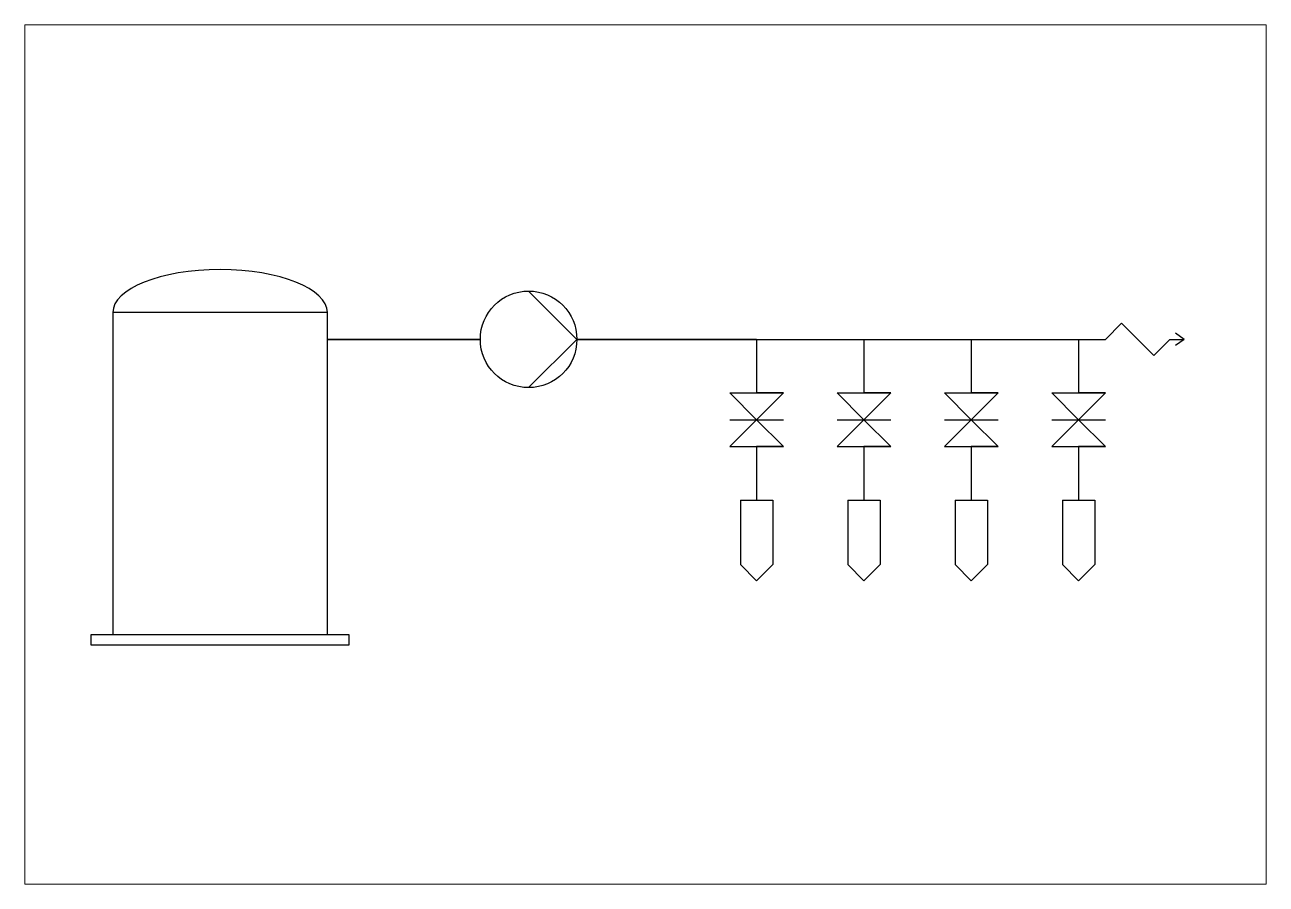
# Paper-space layout 'FLOW SYSTEM' of a CAD drawing. Header units: millimetres. Extents: x 10 to 410, y 10 to 287.
# The model-space entities are those that its viewports show. They can reach past a viewport. Long polylines and large blocks are cut down to what shows.
import ezdxf

# ---------------------------------------------------------------- set-up
doc = ezdxf.new("R2010")
doc.units = ezdxf.units.MM

msp = doc.modelspace()

# ---------------------------------------------------------------- linework, layer by layer
for p, q in [((36221743965.4, 23787485952.4), (36221743920.4, 23787485997.4)), ((36221744457.9, 23787485952.4), (36221744472.9, 23787485967.4)), ((36221744472.9, 23787485967.4), (36221744502.9, 23787485937.4)), ((36221743732.9, 23787485952.4), (36221743875.4, 23787485952.4)), ((36221743875.4, 23787485952.4), (36221743732.9, 23787485952.4)), ((36221743965.4, 23787485952.4), (36221743920.4, 23787485907.4)), ((36221744132.9, 23787485952.4), (36221743965.4, 23787485952.4)), ((36221743965.4, 23787485952.4), (36221744432.9, 23787485952.4)), ((36221744132.9, 23787485952.4), (36221744132.9, 23787485902.4)), ((36221744132.9, 23787485952.4), (36221744132.9, 23787485902.4)), ((36221744232.9, 23787485952.4), (36221744232.9, 23787485902.4)), ((36221744232.9, 23787485952.4), (36221744232.9, 23787485902.4)), ((36221744232.9, 23787485952.4), (36221744232.9, 23787485902.4)), ((36221744232.9, 23787485952.4), (36221744232.9, 23787485902.4)), ((36221744332.9, 23787485952.4), (36221744332.9, 23787485902.4)), ((36221744332.9, 23787485952.4), (36221744332.9, 23787485902.4)), ((36221744432.9, 23787485952.4), (36221744432.9, 23787485902.4)), ((36221744432.9, 23787485952.4), (36221744432.9, 23787485902.4)), ((36221744432.9, 23787485952.4), (36221744432.9, 23787485902.4)), ((36221744432.9, 23787485952.4), (36221744432.9, 23787485902.4)), ((36221744432.9, 23787485952.4), (36221744457.9, 23787485952.4)), ((36221744502.9, 23787485937.4), (36221744517.9, 23787485952.4)), ((36221744502.9, 23787485937.4), (36221744517.9, 23787485952.4)), ((36221744517.9, 23787485952.4), (36221744531.3, 23787485952.4)), ((36221744531.3, 23787485952.4), (36221744523.1, 23787485958.1)), ((36221744531.3, 23787485952.4), (36221744523.1, 23787485946.6)), ((36221744107.9, 23787485902.4), (36221744157.9, 23787485902.4)), ((36221744132.9, 23787485877.4), (36221744107.9, 23787485902.4)), ((36221744107.9, 23787485902.4), (36221744157.9, 23787485902.4)), ((36221744132.9, 23787485877.4), (36221744107.9, 23787485902.4)), ((36221744157.9, 23787485902.4), (36221744132.9, 23787485902.4)), ((36221744157.9, 23787485902.4), (36221744132.9, 23787485877.4)), ((36221744157.9, 23787485902.4), (36221744132.9, 23787485902.4)), ((36221744157.9, 23787485902.4), (36221744132.9, 23787485877.4)), ((36221744207.9, 23787485902.4), (36221744257.9, 23787485902.4)), ((36221744232.9, 23787485877.4), (36221744207.9, 23787485902.4)), ((36221744207.9, 23787485902.4), (36221744257.9, 23787485902.4)), ((36221744232.9, 23787485877.4), (36221744207.9, 23787485902.4)), ((36221744207.9, 23787485902.4), (36221744257.9, 23787485902.4)), ((36221744232.9, 23787485877.4), (36221744207.9, 23787485902.4)), ((36221744207.9, 23787485902.4), (36221744257.9, 23787485902.4)), ((36221744232.9, 23787485877.4), (36221744207.9, 23787485902.4)), ((36221744257.9, 23787485902.4), (36221744232.9, 23787485902.4)), ((36221744257.9, 23787485902.4), (36221744232.9, 23787485877.4)), ((36221744257.9, 23787485902.4), (36221744232.9, 23787485902.4)), ((36221744257.9, 23787485902.4), (36221744232.9, 23787485877.4)), ((36221744257.9, 23787485902.4), (36221744232.9, 23787485902.4)), ((36221744257.9, 23787485902.4), (36221744232.9, 23787485877.4)), ((36221744257.9, 23787485902.4), (36221744232.9, 23787485902.4)), ((36221744257.9, 23787485902.4), (36221744232.9, 23787485877.4)), ((36221744307.9, 23787485902.4), (36221744357.9, 23787485902.4)), ((36221744332.9, 23787485877.4), (36221744307.9, 23787485902.4)), ((36221744307.9, 23787485902.4), (36221744357.9, 23787485902.4)), ((36221744332.9, 23787485877.4), (36221744307.9, 23787485902.4)), ((36221744357.9, 23787485902.4), (36221744332.9, 23787485902.4)), ((36221744357.9, 23787485902.4), (36221744332.9, 23787485877.4)), ((36221744357.9, 23787485902.4), (36221744332.9, 23787485902.4)), ((36221744357.9, 23787485902.4), (36221744332.9, 23787485877.4)), ((36221744407.9, 23787485902.4), (36221744457.9, 23787485902.4)), ((36221744432.9, 23787485877.4), (36221744407.9, 23787485902.4)), ((36221744407.9, 23787485902.4), (36221744457.9, 23787485902.4)), ((36221744432.9, 23787485877.4), (36221744407.9, 23787485902.4)), ((36221744407.9, 23787485902.4), (36221744457.9, 23787485902.4)), ((36221744432.9, 23787485877.4), (36221744407.9, 23787485902.4)), ((36221744407.9, 23787485902.4), (36221744457.9, 23787485902.4)), ((36221744432.9, 23787485877.4), (36221744407.9, 23787485902.4)), ((36221744457.9, 23787485902.4), (36221744432.9, 23787485902.4)), ((36221744457.9, 23787485902.4), (36221744432.9, 23787485877.4)), ((36221744457.9, 23787485902.4), (36221744432.9, 23787485902.4)), ((36221744457.9, 23787485902.4), (36221744432.9, 23787485877.4)), ((36221744457.9, 23787485902.4), (36221744432.9, 23787485902.4)), ((36221744457.9, 23787485902.4), (36221744432.9, 23787485877.4)), ((36221744457.9, 23787485902.4), (36221744432.9, 23787485902.4)), ((36221744457.9, 23787485902.4), (36221744432.9, 23787485877.4)), ((36221744107.9, 23787485877.4), (36221744157.9, 23787485877.4)), ((36221744132.9, 23787485877.4), (36221744107.9, 23787485852.4)), ((36221744107.9, 23787485877.4), (36221744157.9, 23787485877.4)), ((36221744132.9, 23787485877.4), (36221744107.9, 23787485852.4)), ((36221744157.9, 23787485852.4), (36221744132.9, 23787485877.4)), ((36221744157.9, 23787485852.4), (36221744132.9, 23787485877.4)), ((36221744207.9, 23787485877.4), (36221744257.9, 23787485877.4)), ((36221744232.9, 23787485877.4), (36221744207.9, 23787485852.4)), ((36221744207.9, 23787485877.4), (36221744257.9, 23787485877.4)), ((36221744232.9, 23787485877.4), (36221744207.9, 23787485852.4)), ((36221744207.9, 23787485877.4), (36221744257.9, 23787485877.4)), ((36221744232.9, 23787485877.4), (36221744207.9, 23787485852.4)), ((36221744207.9, 23787485877.4), (36221744257.9, 23787485877.4)), ((36221744232.9, 23787485877.4), (36221744207.9, 23787485852.4)), ((36221744257.9, 23787485852.4), (36221744232.9, 23787485877.4)), ((36221744257.9, 23787485852.4), (36221744232.9, 23787485877.4)), ((36221744257.9, 23787485852.4), (36221744232.9, 23787485877.4)), ((36221744257.9, 23787485852.4), (36221744232.9, 23787485877.4)), ((36221744307.9, 23787485877.4), (36221744357.9, 23787485877.4)), ((36221744332.9, 23787485877.4), (36221744307.9, 23787485852.4)), ((36221744307.9, 23787485877.4), (36221744357.9, 23787485877.4)), ((36221744332.9, 23787485877.4), (36221744307.9, 23787485852.4)), ((36221744357.9, 23787485852.4), (36221744332.9, 23787485877.4)), ((36221744357.9, 23787485852.4), (36221744332.9, 23787485877.4)), ((36221744407.9, 23787485877.4), (36221744457.9, 23787485877.4)), ((36221744432.9, 23787485877.4), (36221744407.9, 23787485852.4)), ((36221744407.9, 23787485877.4), (36221744457.9, 23787485877.4)), ((36221744432.9, 23787485877.4), (36221744407.9, 23787485852.4)), ((36221744407.9, 23787485877.4), (36221744457.9, 23787485877.4)), ((36221744432.9, 23787485877.4), (36221744407.9, 23787485852.4)), ((36221744407.9, 23787485877.4), (36221744457.9, 23787485877.4)), ((36221744432.9, 23787485877.4), (36221744407.9, 23787485852.4)), ((36221744457.9, 23787485852.4), (36221744432.9, 23787485877.4)), ((36221744457.9, 23787485852.4), (36221744432.9, 23787485877.4)), ((36221744457.9, 23787485852.4), (36221744432.9, 23787485877.4)), ((36221744457.9, 23787485852.4), (36221744432.9, 23787485877.4)), ((36221744107.9, 23787485852.4), (36221744157.9, 23787485852.4)), ((36221744107.9, 23787485852.4), (36221744157.9, 23787485852.4)), ((36221744157.9, 23787485852.4), (36221744132.9, 23787485852.4)), ((36221744132.9, 23787485852.4), (36221744132.9, 23787485802.4)), ((36221744157.9, 23787485852.4), (36221744132.9, 23787485852.4)), ((36221744132.9, 23787485852.4), (36221744132.9, 23787485802.4)), ((36221744207.9, 23787485852.4), (36221744257.9, 23787485852.4)), ((36221744207.9, 23787485852.4), (36221744257.9, 23787485852.4)), ((36221744207.9, 23787485852.4), (36221744257.9, 23787485852.4)), ((36221744207.9, 23787485852.4), (36221744257.9, 23787485852.4)), ((36221744257.9, 23787485852.4), (36221744232.9, 23787485852.4)), ((36221744232.9, 23787485852.4), (36221744232.9, 23787485802.4)), ((36221744257.9, 23787485852.4), (36221744232.9, 23787485852.4)), ((36221744232.9, 23787485852.4), (36221744232.9, 23787485802.4)), ((36221744257.9, 23787485852.4), (36221744232.9, 23787485852.4)), ((36221744232.9, 23787485852.4), (36221744232.9, 23787485802.4)), ((36221744257.9, 23787485852.4), (36221744232.9, 23787485852.4)), ((36221744232.9, 23787485852.4), (36221744232.9, 23787485802.4)), ((36221744307.9, 23787485852.4), (36221744357.9, 23787485852.4)), ((36221744307.9, 23787485852.4), (36221744357.9, 23787485852.4)), ((36221744357.9, 23787485852.4), (36221744332.9, 23787485852.4)), ((36221744332.9, 23787485852.4), (36221744332.9, 23787485802.4)), ((36221744357.9, 23787485852.4), (36221744332.9, 23787485852.4)), ((36221744332.9, 23787485852.4), (36221744332.9, 23787485802.4)), ((36221744407.9, 23787485852.4), (36221744457.9, 23787485852.4)), ((36221744407.9, 23787485852.4), (36221744457.9, 23787485852.4)), ((36221744407.9, 23787485852.4), (36221744457.9, 23787485852.4)), ((36221744407.9, 23787485852.4), (36221744457.9, 23787485852.4)), ((36221744457.9, 23787485852.4), (36221744432.9, 23787485852.4)), ((36221744432.9, 23787485852.4), (36221744432.9, 23787485802.4)), ((36221744457.9, 23787485852.4), (36221744432.9, 23787485852.4)), ((36221744432.9, 23787485852.4), (36221744432.9, 23787485802.4)), ((36221744457.9, 23787485852.4), (36221744432.9, 23787485852.4)), ((36221744432.9, 23787485852.4), (36221744432.9, 23787485802.4)), ((36221744457.9, 23787485852.4), (36221744432.9, 23787485852.4)), ((36221744432.9, 23787485852.4), (36221744432.9, 23787485802.4)), ((36221744117.9, 23787485802.4), (36221744147.9, 23787485802.4)), ((36221744117.9, 23787485802.4), (36221744117.9, 23787485742.4)), ((36221744117.9, 23787485802.4), (36221744147.9, 23787485802.4)), ((36221744117.9, 23787485802.4), (36221744117.9, 23787485742.4)), ((36221744147.9, 23787485802.4), (36221744147.9, 23787485742.4)), ((36221744147.9, 23787485802.4), (36221744147.9, 23787485742.4)), ((36221744217.9, 23787485802.4), (36221744247.9, 23787485802.4)), ((36221744217.9, 23787485802.4), (36221744217.9, 23787485742.4)), ((36221744217.9, 23787485802.4), (36221744247.9, 23787485802.4)), ((36221744217.9, 23787485802.4), (36221744217.9, 23787485742.4)), ((36221744217.9, 23787485802.4), (36221744247.9, 23787485802.4)), ((36221744217.9, 23787485802.4), (36221744217.9, 23787485742.4)), ((36221744217.9, 23787485802.4), (36221744247.9, 23787485802.4)), ((36221744217.9, 23787485802.4), (36221744217.9, 23787485742.4)), ((36221744247.9, 23787485802.4), (36221744247.9, 23787485742.4)), ((36221744247.9, 23787485802.4), (36221744247.9, 23787485742.4)), ((36221744247.9, 23787485802.4), (36221744247.9, 23787485742.4)), ((36221744247.9, 23787485802.4), (36221744247.9, 23787485742.4)), ((36221744317.9, 23787485802.4), (36221744347.9, 23787485802.4)), ((36221744317.9, 23787485802.4), (36221744317.9, 23787485742.4)), ((36221744317.9, 23787485802.4), (36221744347.9, 23787485802.4)), ((36221744317.9, 23787485802.4), (36221744317.9, 23787485742.4)), ((36221744347.9, 23787485802.4), (36221744347.9, 23787485742.4)), ((36221744347.9, 23787485802.4), (36221744347.9, 23787485742.4)), ((36221744417.9, 23787485802.4), (36221744447.9, 23787485802.4)), ((36221744417.9, 23787485802.4), (36221744417.9, 23787485742.4)), ((36221744417.9, 23787485802.4), (36221744447.9, 23787485802.4)), ((36221744417.9, 23787485802.4), (36221744417.9, 23787485742.4)), ((36221744417.9, 23787485802.4), (36221744447.9, 23787485802.4)), ((36221744417.9, 23787485802.4), (36221744417.9, 23787485742.4)), ((36221744417.9, 23787485802.4), (36221744447.9, 23787485802.4)), ((36221744417.9, 23787485802.4), (36221744417.9, 23787485742.4)), ((36221744447.9, 23787485802.4), (36221744447.9, 23787485742.4)), ((36221744447.9, 23787485802.4), (36221744447.9, 23787485742.4)), ((36221744447.9, 23787485802.4), (36221744447.9, 23787485742.4)), ((36221744447.9, 23787485802.4), (36221744447.9, 23787485742.4)), ((36221744132.9, 23787485727.4), (36221744117.9, 23787485742.4)), ((36221744132.9, 23787485727.4), (36221744117.9, 23787485742.4)), ((36221744147.9, 23787485742.4), (36221744132.9, 23787485727.4)), ((36221744147.9, 23787485742.4), (36221744132.9, 23787485727.4)), ((36221744232.9, 23787485727.4), (36221744217.9, 23787485742.4)), ((36221744232.9, 23787485727.4), (36221744217.9, 23787485742.4)), ((36221744232.9, 23787485727.4), (36221744217.9, 23787485742.4)), ((36221744232.9, 23787485727.4), (36221744217.9, 23787485742.4)), ((36221744247.9, 23787485742.4), (36221744232.9, 23787485727.4)), ((36221744247.9, 23787485742.4), (36221744232.9, 23787485727.4)), ((36221744247.9, 23787485742.4), (36221744232.9, 23787485727.4)), ((36221744247.9, 23787485742.4), (36221744232.9, 23787485727.4)), ((36221744332.9, 23787485727.4), (36221744317.9, 23787485742.4)), ((36221744332.9, 23787485727.4), (36221744317.9, 23787485742.4)), ((36221744347.9, 23787485742.4), (36221744332.9, 23787485727.4)), ((36221744347.9, 23787485742.4), (36221744332.9, 23787485727.4)), ((36221744432.9, 23787485727.4), (36221744417.9, 23787485742.4)), ((36221744432.9, 23787485727.4), (36221744417.9, 23787485742.4)), ((36221744432.9, 23787485727.4), (36221744417.9, 23787485742.4)), ((36221744432.9, 23787485727.4), (36221744417.9, 23787485742.4)), ((36221744447.9, 23787485742.4), (36221744432.9, 23787485727.4)), ((36221744447.9, 23787485742.4), (36221744432.9, 23787485727.4)), ((36221744447.9, 23787485742.4), (36221744432.9, 23787485727.4)), ((36221744447.9, 23787485742.4), (36221744432.9, 23787485727.4))]:
    msp.add_line(p, q)
for points in [[(36221743732.9, 23787485977.4), (36221743532.9, 23787485977.4), (36221743532.9, 23787485677.4), (36221743732.9, 23787485677.4)], [(36221743512.9, 23787485677.4), (36221743752.9, 23787485677.4), (36221743752.9, 23787485667.4), (36221743512.9, 23787485667.4)]]:
    msp.add_lwpolyline(points, close=True)
msp.add_circle((36221743920.4, 23787485952.4), 45)
msp.add_ellipse((36221743632.9, 23787485977.4), major_axis=(-100, 0), ratio=0.4, start_param=3.141593, end_param=6.283185)
for p in [(36221744132.9, 23787485802.4), (36221744132.9, 23787485802.4), (36221744232.9, 23787485802.4), (36221744232.9, 23787485802.4), (36221744232.9, 23787485802.4), (36221744232.9, 23787485802.4), (36221744332.9, 23787485802.4), (36221744332.9, 23787485802.4), (36221744432.9, 23787485802.4), (36221744432.9, 23787485802.4), (36221744432.9, 23787485802.4), (36221744432.9, 23787485802.4)]:
    msp.add_point(p)

psp = doc.layouts.new('FLOW SYSTEM')

# ---------------------------------------------------------------- viewports
at = {"layer": '0'}
psp.add_viewport(center=(210, 148.5), size=(400, 277), view_center_point=(36221744029.31, 23787485845.06), view_height=801.0457, dxfattribs=at)

doc.saveas('drawing.dxf')
